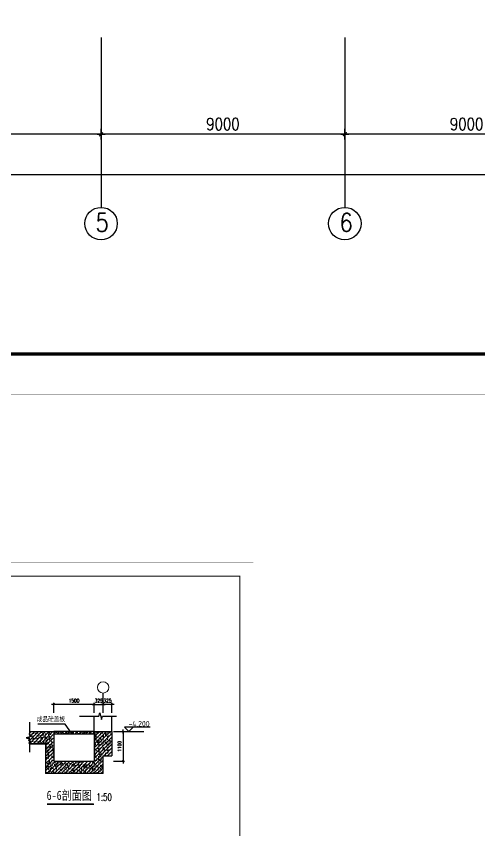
# Model space of a CAD drawing. Extents: x 953929 to 1132291, y -67290 to 107124.
# Drawn here: x 1007014 to 1024126, y -35149 to -5051 of the extents above; entities that cross this region are included whole.
import ezdxf

# ---------------------------------------------------------------- set-up
doc = ezdxf.new("R2010")
doc.units = 0
doc.header["$MEASUREMENT"] = 0
doc.layers.get('0').update_dxf_attribs({"linetype": 'CONTINUOUS'})
doc.layers.get('DEFPOINTS').update_dxf_attribs({"linetype": 'CONTINUOUS'})
doc.layers.add('AXIS', color=3, linetype='CONTINUOUS', lineweight=9)
for name, color, linetype in [('DIM', 7, 'CONTINUOUS'), ('LG', 11, 'CONTINUOUS'), ('PUB_TEXT', 7, 'CONTINUOUS'), ('WINDOWS', 4, 'CONTINUOUS'), ('WZ', 1, 'CONTINUOUS'), ('阳台', 4, 'CONTINUOUS')]:
    doc.layers.add(name, color=color, linetype=linetype)
doc.styles.add('CHINA', font='SimSun.ttf', dxfattribs={"width": 0.85, "height": 150})
doc.styles.add('DIM_FONT', font='SIMPLEX.shx', dxfattribs={"width": 0.8})
doc.styles.add('ROMAND', font='romanc.shx', dxfattribs={"bigfont": 'bigfont.shx'})
doc.styles.add('ST', font='SimSun.ttf', dxfattribs={"width": 0.6, "height": 300})
doc.styles.add('TSS', font='tssdeng.shx', dxfattribs={"width": 0.85, "bigfont": 'tssdchn.shx'})
doc.dimstyles.new('NORMAL', dxfattribs={"dimtxt": 450, "dimasz": 1, "dimexe": 150, "dimexo": 0, "dimgap": 150, "dimtad": 1, "dimdec": 0, "dimzin": 0, "dimdsep": 46, "dimtxsty": 'DIM_FONT', "dimblk1": '1', "dimblk2": '1', "dimsah": 1, "dimcen": 0, "dimclrd": 4, "dimclre": 4, "dimclrt": 4, "dimadec": 0, "dimazin": 0, "dimtfac": 1, "dimtdec": 0, "dimtmove": 0, "dimatfit": 3, "dimldrblk": '1', "dimfxl": 0, "dimtolj": 1, "dimtzin": 0, "dimarcsym": 0})
doc.dimstyles.get("Standard").update_dxf_attribs({"dimtxt": 375, "dimasz": 1, "dimexe": 150, "dimexo": 0, "dimgap": 200, "dimtad": 1, "dimdec": 0, "dimzin": 0, "dimdsep": 46, "dimtxsty": 'DIM_FONT', "dimblk1": '_DIMX', "dimblk2": '_DIMX', "dimsah": 1, "dimcen": 200, "dimclrd": 256, "dimclre": 256, "dimclrt": 4, "dimadec": 0, "dimazin": 0, "dimtfac": 1, "dimtdec": 0, "dimtix": 1, "dimtmove": 2, "dimatfit": 3, "dimldrblk": '_DIMX', "dimfxl": 0, "dimtolj": 1, "dimtzin": 0, "dimarcsym": 0})

# ---------------------------------------------------------------- blocks, each defined once
blk = doc.blocks.new('1')
at = {"layer": 'DIM'}
for p, q in [((-150, 0), (150, 0)), ((0, -200), (0, 200))]:
    blk.add_line(p, q, dxfattribs=at)
at = {"layer": 'DIM', "const_width": 45}
blk.add_lwpolyline([(-71, -71), (71, 71)], dxfattribs=at)
blk = doc.blocks.new('*D50')
at = {"layer": 'DEFPOINTS', "color": 0}
for p in [(1019144, -5837), (1028144, -5837), (1019144, -9410)]:
    blk.add_point(p, dxfattribs=at)
at = {"layer": 'DIM', "color": 4}
for p, q in [((1019144, -5837), (1019144, -9560)), ((1028144, -5837), (1028144, -9560)), ((1028143, -9410), (1019145, -9410))]:
    blk.add_line(p, q, dxfattribs=at)
at = {"layer": 'DIM', "color": 4, "rotation": 180}
blk.add_blockref('1', (1019144, -9410), dxfattribs=at)
at = {"layer": 'DIM', "color": 4}
blk.add_blockref('1', (1028144, -9410), dxfattribs=at)
at = {"layer": 'DIM', "color": 4, "insert": (1023644, -9035), "char_height": 450, "attachment_point": 5, "style": 'DIM_FONT'}
blk.add_mtext('\\A1;9000', dxfattribs=at)
blk = doc.blocks.new('*D46')
at = {"layer": 'DEFPOINTS', "color": 0}
for p in [(1010144, -5837), (1019144, -5837), (1010144, -9410)]:
    blk.add_point(p, dxfattribs=at)
at = {"layer": 'DIM', "color": 4}
for p, q in [((1010144, -5837), (1010144, -9560)), ((1019144, -5837), (1019144, -9560)), ((1019143, -9410), (1010145, -9410))]:
    blk.add_line(p, q, dxfattribs=at)
at = {"layer": 'DIM', "color": 4, "rotation": 180}
blk.add_blockref('1', (1010144, -9410), dxfattribs=at)
at = {"layer": 'DIM', "color": 4}
blk.add_blockref('1', (1019144, -9410), dxfattribs=at)
at = {"layer": 'DIM', "color": 4, "insert": (1014644, -9035), "char_height": 450, "attachment_point": 5, "style": 'DIM_FONT'}
blk.add_mtext('\\A1;9000', dxfattribs=at)
blk = doc.blocks.new('*D47')
at = {"layer": 'DEFPOINTS', "color": 0}
for p in [(1001144, -5837), (1010144, -5837), (1001144, -9410)]:
    blk.add_point(p, dxfattribs=at)
at = {"layer": 'DIM', "color": 4}
for p, q in [((1001144, -5837), (1001144, -9560)), ((1010144, -5837), (1010144, -9560)), ((1010143, -9410), (1001145, -9410))]:
    blk.add_line(p, q, dxfattribs=at)
at = {"layer": 'DIM', "color": 4, "rotation": 180}
blk.add_blockref('1', (1001144, -9410), dxfattribs=at)
at = {"layer": 'DIM', "color": 4}
blk.add_blockref('1', (1010144, -9410), dxfattribs=at)
at = {"layer": 'DIM', "color": 4, "insert": (1005644, -9035), "char_height": 450, "attachment_point": 5, "style": 'DIM_FONT'}
blk.add_mtext('\\A1;9000', dxfattribs=at)
blk = doc.blocks.new('*D38')
at = {"layer": 'DEFPOINTS', "color": 0}
for p in [(992144, -5837), (1123544, -5837), (1123544, -10903)]:
    blk.add_point(p, dxfattribs=at)
at = {"layer": 'DIM', "color": 4}
for p, q in [((992144, -5837), (992144, -11053)), ((1123544, -5837), (1123544, -11053)), ((992145, -10903), (1123543, -10903))]:
    blk.add_line(p, q, dxfattribs=at)
at = {"layer": 'DIM', "color": 4, "rotation": 180}
blk.add_blockref('1', (992144, -10903), dxfattribs=at)
at = {"layer": 'DIM', "color": 4}
blk.add_blockref('1', (1123544, -10903), dxfattribs=at)
at = {"layer": 'DIM', "color": 4, "insert": (1057844, -10528), "char_height": 450, "attachment_point": 5, "style": 'DIM_FONT'}
blk.add_mtext('\\A1;131400', dxfattribs=at)
blk = doc.blocks.new('_DIMX')
blk.add_line((-150, 0), (150, 0))
at = {"const_width": 50}
blk.add_lwpolyline([(-70, -70), (70, 70)], dxfattribs=at)
blk = doc.blocks.new('*D532')
at = {"linetype": 'ByBlock'}
for p, q in [((988747, -31482), (989153, -31482)), ((989100, -31483), (989100, -32582)), ((988747, -32582), (989153, -32582))]:
    blk.add_line(p, q, dxfattribs=at)
at = {"layer": 'DEFPOINTS', "color": 0, "linetype": 'ByBlock'}
for p in [(988747, -31482), (988747, -32582), (989100, -32582)]:
    blk.add_point(p, dxfattribs=at)
at = {"linetype": 'ByBlock', "xscale": 0.5249999999999999, "yscale": 0.5249999999999999, "zscale": 0.5249999999999999}
for p, rotation in [((989100, -31482), 90), ((989100, -32582), 270)]:
    blk.add_blockref('_DIMX', p, dxfattribs=dict(at, rotation=rotation))
at = {"color": 4, "linetype": 'ByBlock', "insert": (988964, -32032), "char_height": 131.2, "attachment_point": 5, "rotation": 90, "style": 'DIM_FONT'}
blk.add_mtext('\\A1;1100', dxfattribs=at)
blk = doc.blocks.new('*D529')
at = {"linetype": 'ByBlock'}
for p, q in [((986584, -30790), (986584, -30426)), ((988083, -30479), (986584, -30479)), ((988084, -30790), (988084, -30426))]:
    blk.add_line(p, q, dxfattribs=at)
at = {"layer": 'DEFPOINTS', "color": 0, "linetype": 'ByBlock'}
for p in [(986584, -30479), (986584, -30790), (988084, -30790)]:
    blk.add_point(p, dxfattribs=at)
at = {"linetype": 'ByBlock', "xscale": 0.5249999999999999, "yscale": 0.5249999999999999, "zscale": 0.5249999999999999, "rotation": 180}
blk.add_blockref('_DIMX', (986584, -30479), dxfattribs=at)
at = {"linetype": 'ByBlock', "xscale": 0.5249999999999999, "yscale": 0.5249999999999999, "zscale": 0.5249999999999999}
blk.add_blockref('_DIMX', (988084, -30479), dxfattribs=at)
at = {"color": 4, "linetype": 'ByBlock', "insert": (987334, -30343), "char_height": 131.2, "attachment_point": 5, "style": 'DIM_FONT'}
blk.add_mtext('\\A1;1500', dxfattribs=at)
blk = doc.blocks.new('*D530')
at = {"linetype": 'ByBlock'}
for p, q in [((1009894, -30479), (1009893, -30479)), ((1009894, -30790), (1009894, -30426)), ((1009894, -30479), (1010219, -30479)), ((1010219, -30790), (1010219, -30426)), ((1010220, -30479), (1010220, -30479))]:
    blk.add_line(p, q, dxfattribs=at)
at = {"layer": 'DEFPOINTS', "color": 0, "linetype": 'ByBlock'}
for p in [(1010219, -30479), (1009894, -30790), (1010219, -30790)]:
    blk.add_point(p, dxfattribs=at)
at = {"linetype": 'ByBlock', "xscale": 0.5249999999999999, "yscale": 0.5249999999999999, "zscale": 0.5249999999999999}
blk.add_blockref('_DIMX', (1009894, -30479), dxfattribs=at)
at = {"linetype": 'ByBlock', "xscale": 0.5249999999999999, "yscale": 0.5249999999999999, "zscale": 0.5249999999999999, "rotation": 180}
blk.add_blockref('_DIMX', (1010219, -30479), dxfattribs=at)
at = {"color": 4, "linetype": 'ByBlock', "insert": (1010057, -30343), "char_height": 131.2, "attachment_point": 5, "style": 'DIM_FONT'}
blk.add_mtext('\\A1;325', dxfattribs=at)
blk = doc.blocks.new('*D531')
at = {"linetype": 'ByBlock'}
for p, q in [((1010219, -30479), (1010218, -30479)), ((1010219, -30790), (1010219, -30426)), ((1010544, -30479), (1010219, -30479)), ((1010544, -30790), (1010544, -30426)), ((1010545, -30479), (1010545, -30479))]:
    blk.add_line(p, q, dxfattribs=at)
at = {"layer": 'DEFPOINTS', "color": 0, "linetype": 'ByBlock'}
for p in [(1010219, -30479), (1010219, -30790), (1010544, -30790)]:
    blk.add_point(p, dxfattribs=at)
at = {"linetype": 'ByBlock', "xscale": 0.5249999999999999, "yscale": 0.5249999999999999, "zscale": 0.5249999999999999}
blk.add_blockref('_DIMX', (1010219, -30479), dxfattribs=at)
at = {"linetype": 'ByBlock', "xscale": 0.5249999999999999, "yscale": 0.5249999999999999, "zscale": 0.5249999999999999, "rotation": 180}
blk.add_blockref('_DIMX', (1010544, -30479), dxfattribs=at)
at = {"color": 4, "linetype": 'ByBlock', "insert": (1010382, -30343), "char_height": 131.2, "attachment_point": 5, "style": 'DIM_FONT'}
blk.add_mtext('\\A1;325', dxfattribs=at)

msp = doc.modelspace()

# ---------------------------------------------------------------- hatches: boundary and pattern name
at = {"layer": '阳台'}
h = msp.add_hatch(dxfattribs=at)
h.set_pattern_fill('AR-CONC', color=8, scale=30, style=0)
h.set_pattern_definition([(50, (-144676.94, -56976.57), (215.178055, -18.82564), [22.5, -247.5]), (355, (-144676.94, -56976.57), (-41.6254, 225.65764), [18, -198]), (100.4514, (-144659, -56978.14), (173.552815, 206.831863), [19.122057, -210.342634]), (46.1842, (-144676.94, -56916.57), (320.172315, -49.655704), [33.75, -371.25]), (96.6356, (-144650.26, -56920.7), (280.39881, 292.23536), [28.68309, -315.5139]), (351.1842, (-144676.94, -56916.57), (280.39858, 292.23558), [27, -297]), (21, (-144646.94, -56931.57), (179.072116, -120.785667), [22.5, -247.5]), (326, (-144646.94, -56931.57), (72.9946, 217.545014), [18, -198]), (71.4514, (-144632.02, -56941.64), (252.06679, 96.75915), [19.122057, -210.342634]), (37.5, (-144676.94, -56976.57), (3.6479566, 99.868156), [0, -195.6, 0, -201, 0, -198.75]), (7.5, (-144676.94, -56976.57), (78.920861, 118.323514), [0, -114.6, 0, -191.1, 0, -75.75]), (327.5, (-144743.84, -56976.57), (160.146731, -6.7664615), [0, -75, 0, -234, 0, -310.5]), (317.5, (-144773.84, -56976.57), (174.95585, 30.031495), [0, -97.5, 0, -155.4, 0, -220.5])])
h.paths.add_polyline_path([(1009909.414, -32597.387), (1008379.414, -32597.387), (1008379.414, -31497.387), (1007474.119, -31497.387), (1007474.119, -31625.895), (1007594.119, -31658.049), (1007354.119, -31722.357), (1007474.119, -31754.511), (1007474.119, -31917.387), (1008109.414, -31917.387), (1008109.414, -33017.387), (1010179.414, -33017.387), (1010179.414, -32367.387), (1010479.414, -32367.387), (1010479.414, -31497.387), (1010309.414, -31497.387), (1009909.414, -31497.387)])
h = msp.add_hatch(dxfattribs=at)
h.set_pattern_fill('ANSI31', color=8, scale=750, angle=180, style=0)
h.paths.add_polyline_path([(1009909.414, -32597.387), (1008379.414, -32597.387), (1008379.414, -31497.387), (1007499.119, -31497.387), (1007499.119, -31625.895), (1007619.119, -31658.049), (1007379.119, -31722.357), (1007499.119, -31754.511), (1007499.119, -31917.387), (1008109.414, -31917.387), (1008109.414, -33017.387), (1010204.414, -33017.387), (1010204.414, -32367.387), (1010529.414, -32367.387), (1010529.414, -31497.387), (1009909.414, -31497.387)])
h = msp.add_hatch(dxfattribs=at)
h.set_pattern_fill('AR-CONC', color=8, scale=30, style=0)
h.set_pattern_definition([(50, (29210.24, 21271.48), (215.178055, -18.82564), [22.5, -247.5]), (355, (29210.24, 21271.48), (-41.6254, 225.65764), [18, -198]), (100.4514, (29228.17, 21269.91), (173.552815, 206.831863), [19.122057, -210.342634]), (46.1842, (29210.24, 21331.48), (320.172315, -49.655704), [33.75, -371.25]), (96.6356, (29236.92, 21327.35), (280.39881, 292.23536), [28.68309, -315.5139]), (351.1842, (29210.24, 21331.48), (280.39858, 292.23558), [27, -297]), (21, (29240.24, 21316.48), (179.072116, -120.785667), [22.5, -247.5]), (326, (29240.24, 21316.48), (72.9946, 217.545014), [18, -198]), (71.4514, (29255.16, 21306.42), (252.06679, 96.75915), [19.122057, -210.342634]), (37.5, (29210.24, 21271.48), (3.6479566, 99.868156), [0, -195.6, 0, -201, 0, -198.75]), (7.5, (29210.24, 21271.48), (78.920861, 118.323514), [0, -114.6, 0, -191.1, 0, -75.75]), (327.5, (29143.34, 21271.48), (160.146731, -6.7664615), [0, -75, 0, -234, 0, -310.5]), (317.5, (29113.34, 21271.48), (174.95585, 30.031495), [0, -97.5, 0, -155.4, 0, -220.5])])
h.paths.add_polyline_path([(1009894.414, -31582.387), (1009894.414, -31482.387), (1008394.414, -31482.387), (1008394.414, -31582.387)])
h = msp.add_hatch(dxfattribs=at)
h.set_pattern_fill('ANSI31', color=8, scale=750, angle=180, style=0)
h.set_pattern_definition([(225, (29210.24, 21271.48), (66.291261, -66.291261), [])])
h.paths.add_polyline_path([(1008394.414, -31482.387), (1008394.414, -31582.387), (1009894.414, -31582.387), (1009894.414, -31482.387)])

# ---------------------------------------------------------------- linework, layer by layer
for points, const_width in [([(1132285.366, -19031.938), (953935.366, -19031.938), (953935.366, 107118.062), (1132285.366, 107118.062)], 12), ([(1130785.366, 105618.062), (1130785.366, -17531.938), (957685.366, -17531.938), (957685.366, 105618.062)], 120), ([(1015769.663, -67288.384), (956319.663, -67288.384), (956319.663, -25238.384), (1015769.663, -25238.384)], 4), ([(1015269.663, -25738.384), (1015269.663, -66788.384), (957569.663, -66788.384), (957569.663, -25738.384)], 40)]:
    msp.add_lwpolyline(points, close=True, dxfattribs=dict(const_width=const_width))
at = {"layer": 'AXIS'}
msp.add_circle((1010219.414, -29852.475), 210, dxfattribs=at)
at = {"layer": 'DIM'}
for p, q in [((1010143.554, -5836.887), (1010143.554, -12111.57)), ((1019143.554, -5836.887), (1019143.554, -12111.57)), ((1008821.28, -31205.615), (1007813.641, -31205.615)), ((1009057.792, -31542.399), (1008821.28, -31205.615)), ((1009874.069, -34183.377), (1008153.789, -34183.377))]:
    msp.add_line(p, q, dxfattribs=at)
at = {"layer": 'DIM', "const_width": 24}
msp.add_lwpolyline([(1009871.992, -34144.937), (1008142.274, -34144.937)], dxfattribs=at)
at = {"layer": 'DIM'}
for centre in [(1010143.554, -12711.57), (1019143.554, -12711.57)]:
    msp.add_circle(centre, 600, dxfattribs=at)
at = {"layer": 'LG'}
for points in [[(1009352.683, -30916.216), (1010062.868, -30916.216), (1010095.022, -30796.216), (1010159.33, -31036.216), (1010191.484, -30916.216), (1010708.942, -30916.216)], [(1007499.119, -31134.998), (1007499.119, -31625.895), (1007619.119, -31658.049), (1007379.119, -31722.357), (1007499.119, -31754.511), (1007499.119, -32246.969)]]:
    msp.add_lwpolyline(points, dxfattribs=at)
at = {"layer": 'WINDOWS'}
for p, q in [((1010219.414, -30789.975), (1010219.414, -30062.475)), ((1009894.414, -31482.387), (1009894.414, -30916.216)), ((1010544.414, -31482.387), (1010544.414, -30916.216)), ((1007499.119, -31482.387), (1008394.414, -31482.387)), ((1008394.414, -31482.387), (1008394.414, -32582.387)), ((1009894.414, -31482.387), (1008394.414, -31482.387)), ((1009894.414, -31582.387), (1008394.414, -31582.387)), ((1009894.414, -31482.387), (1009894.414, -32582.387)), ((1009894.414, -31482.387), (1010544.414, -31482.387)), ((1010544.414, -31482.387), (1010544.414, -32382.387)), ((1010607.629, -31482.387), (1011726.321, -31482.387)), ((1007499.119, -31932.387), (1008094.414, -31932.387)), ((1008094.414, -31932.387), (1008094.414, -33032.387)), ((1010219.414, -33032.387), (1010219.414, -32382.387)), ((1010219.414, -32382.387), (1010544.414, -32382.387)), ((1008394.414, -32582.387), (1009894.414, -32582.387)), ((1010219.414, -33032.387), (1008094.414, -33032.387))]:
    msp.add_line(p, q, dxfattribs=at)
msp.add_lwpolyline([(1007499.119, -31497.387, 8, 8, 0), (1008379.414, -31497.387, 8, 8, 0), (1008379.414, -32597.387, 8, 8, 0), (1009909.414, -32597.387, 8, 8, 0), (1009909.414, -31497.387, 8, 8, 0), (1010529.414, -31497.387, 8, 8, 0), (1010529.414, -32367.387, 8, 8, 0), (1010204.414, -32367.387, 8, 8, 0), (1010204.414, -33017.387, 8, 8, 0), (1008109.414, -33017.387, 8, 8, 0), (1008109.414, -31917.387, 8, 8, 0), (1007499.119, -31917.387, 8, 8, 0)], format="xyseb", dxfattribs=at)
at = {"layer": 'WZ'}
msp.add_lwpolyline([(1011954.475, -31324.887), (1011009.475, -31324.887), (1011166.975, -31482.387), (1011324.475, -31324.887)], dxfattribs=at)

# ---------------------------------------------------------------- texts
at = {"layer": 'DIM'}
for s, height, style, width, p in [('5', 675, 'DIM_FONT', 0.85, (1009944.282, -13007.719)), ('6', 675, 'DIM_FONT', 0.85, (1018944.282, -13007.719)), ('成品砼盖板', 175, 'CHINA', 0.85, (1007773.694, -31108.125)), ('6-6剖面图', 340, 'ST', 0.8, (1008132.847, -34008.939))]:
    msp.add_text(s, height=height, dxfattribs=dict(at, style=style, width=width)).set_placement(p)
at = {"layer": 'PUB_TEXT', "style": 'ROMAND', "width": 0.7}
msp.add_text('1:50', height=270, dxfattribs=at).set_placement((1009975.88, -34042.039))
at = {"layer": 'WZ', "style": 'TSS', "width": 0.85}
msp.add_text('-4.200', height=210, dxfattribs=at).set_placement((1011156.867, -31301.185))

# ---------------------------------------------------------------- dimensions: what is measured, and where the dimension line sits
at = {"layer": 'DIM'}
for base, p1, p2, picture, middle in [((1123543.554, -10902.713), (992143.554, -5836.887), (1123543.554, -5836.887), '*D38', (1057843.554, -10527.713)), ((1001143.554, -9409.554), (1010143.554, -5836.887), (1001143.554, -5836.887), '*D47', (1005643.554, -9034.554)), ((1010143.554, -9409.554), (1019143.554, -5836.887), (1010143.554, -5836.887), '*D46', (1014643.554, -9034.554)), ((1019143.554, -9409.554), (1028143.554, -5836.887), (1019143.554, -5836.887), '*D50', (1023643.554, -9034.554))]:
    dim = msp.add_linear_dim(base=base, p1=p1, p2=p2, dimstyle='NORMAL', override={"dimtmove": 1}, dxfattribs=at)
    dim.commit()
    dim.dimension.update_dxf_attribs({"geometry": picture, "text_midpoint": middle})
at = {"layer": 'WINDOWS'}
dim = msp.add_linear_dim(base=(1008394.414, -30478.918), p1=(1009894.414, -30789.975), p2=(1008394.414, -30789.975), dimstyle='Standard', override={"dimscale": 0.35, "dimasz": 1.5, "dimblk": '_DIMX'}, dxfattribs=at)
dim.commit()
dim.dimension.update_dxf_attribs({"geometry": '*D529', "text_midpoint": (1009169.414, -30343.293), "insert": (21810.742, 0)})
for p1, picture, middle in [((1009894.414, -30789.975), '*D530', (1010056.914, -30343.293)), ((1010544.414, -30789.975), '*D531', (1010381.914, -30343.293))]:
    dim = msp.add_linear_dim(base=(1010219.414, -30478.918), p1=p1, p2=(1010219.414, -30789.975), dimstyle='Standard', override={"dimscale": 0.35, "dimasz": 1.5, "dimblk": '_DIMX'}, dxfattribs=at)
    dim.commit()
    dim.dimension.update_dxf_attribs({"geometry": picture, "text_midpoint": middle})
dim = msp.add_linear_dim(base=(1010960.779, -32582.387), p1=(1010607.629, -31482.387), p2=(1010607.629, -32582.387), angle=90, dimstyle='Standard', override={"dimscale": 0.35, "dimasz": 1.5, "dimblk": '_DIMX'}, dxfattribs=at)
dim.commit()
dim.dimension.update_dxf_attribs({"geometry": '*D532', "text_midpoint": (1010800.154, -32032.387), "insert": (21860.742, 0)})

doc.saveas('drawing.dxf')
